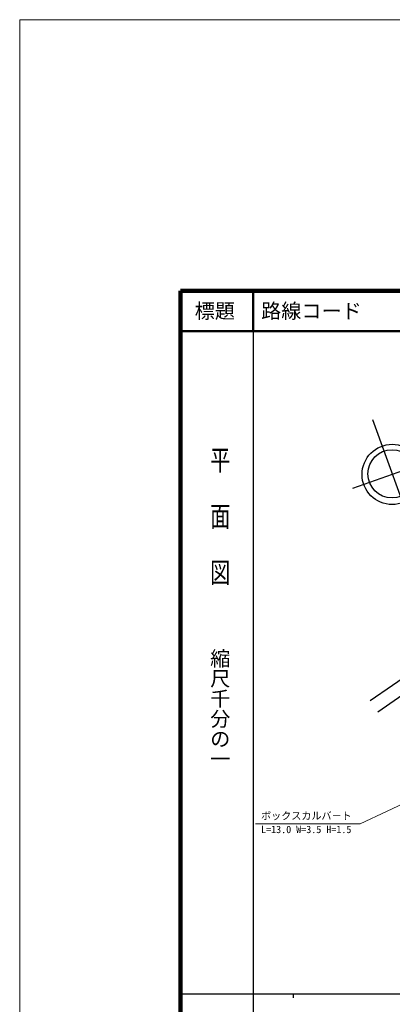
# Model space of a CAD drawing. Units: millimetres, scale not verified. Extents: x 0 to 700000, y -47500 to 447500.
# Drawn here: x 0 to 92603, y 202409 to 447500 of the extents above; entities that cross this region are included whole.
import ezdxf
from ezdxf.enums import TextEntityAlignment as Align

# ---------------------------------------------------------------- set-up
doc = ezdxf.new("R2010")
doc.units = ezdxf.units.MM
doc.header["$LTSCALE"] = 1000
for name, color, linetype, lineweight in [('M-STR-HTXT', 7, 'Continuous', 25), ('M-TTL-LINE', 7, 'Continuous', 25), ('S-TTL', 7, 'Continuous', 13), ('作業レイヤ1', 7, 'Continuous', 13)]:
    doc.layers.add(name, color=color, linetype=linetype, lineweight=lineweight)
doc.layers.add('S-TTL-TXT', color=7, linetype='Continuous')
doc.styles.add('@ＭＳ ゴシック', font='')
doc.styles.add('ＭＳ ゴシック', font='')
doc.styles.get('@ＭＳ ゴシック').set_extended_font_data('@MS Gothic')
doc.styles.get('ＭＳ ゴシック').set_extended_font_data('MS Gothic')

msp = doc.modelspace()

# ---------------------------------------------------------------- linework, layer by layer
at = {"layer": 'M-STR-HTXT'}
for p, q in [((58000, 370000), (58000, 20000)), ((40000, 205000), (579000, 205000)), ((68000, 205000), (68000, 204000))]:
    msp.add_line(p, q, dxfattribs=at)
at = {"layer": 'M-TTL-LINE'}
for p, q in [((187253, 347411), (87095, 277926)), ((87719, 347961), (98867, 316983)), ((190981, 345998), (89000, 275132)), ((102508, 337873), (82749, 330763))]:
    msp.add_line(p, q, dxfattribs=at)
for centre, radius in [((92589, 334303), 7500), ((92544, 334455), 6000)]:
    msp.add_circle(centre, radius, dxfattribs=at)
at = {"layer": 'S-TTL', "color": 2, "lineweight": 140}
for p, q in [((40000, 380000), (40000, 20000)), ((680000, 380000), (40000, 380000))]:
    msp.add_line(p, q, dxfattribs=at)
at = {"layer": 'S-TTL', "lineweight": 50}
for p, q in [((58000, 380000), (58000, 370000)), ((40000, 370000), (680000, 370000))]:
    msp.add_line(p, q, dxfattribs=at)
at = {"layer": 'S-TTL'}
for p in [(142303, 274376), (58623, 247354)]:
    msp.add_line(p, (84623, 247354), dxfattribs=at)
at = {"layer": '作業レイヤ1'}
msp.add_lwpolyline([(0, -47500), (700000, -47500), (700000, 447500), (0, 447500)], close=True, dxfattribs=at)

# ---------------------------------------------------------------- texts
at = {"layer": 'M-STR-HTXT', "style": '@ＭＳ ゴシック', "width": 1.4}
msp.add_text('平  面  図', height=3666, rotation=270, dxfattribs=at).set_placement((49777, 306475), align=Align.MIDDLE_RIGHT)
at = {"layer": 'M-STR-HTXT', "style": '@ＭＳ ゴシック'}
msp.add_text('縮尺千分の一', height=3666, rotation=270, dxfattribs=at).set_placement((49777, 261030), align=Align.MIDDLE_RIGHT)
at = {"layer": 'S-TTL', "style": 'ＭＳ ゴシック'}
msp.add_text('ボックスカルバ－ト', height=1833, dxfattribs=at).set_placement((59998, 247854), align=Align.BOTTOM_LEFT)
msp.add_text('L=13.0 W=3.5 H=1.5', height=1833, dxfattribs=at).set_placement((59998, 246854), align=Align.TOP_LEFT)
at = {"layer": 'S-TTL-TXT', "style": 'ＭＳ ゴシック'}
msp.add_text('標題', height=3666, dxfattribs=at).set_placement((48500, 375000), align=Align.MIDDLE_CENTER)
msp.add_text('路線コード', height=3666, dxfattribs=at).set_placement((60000, 375000), align=Align.MIDDLE_LEFT)

doc.saveas('drawing.dxf')
